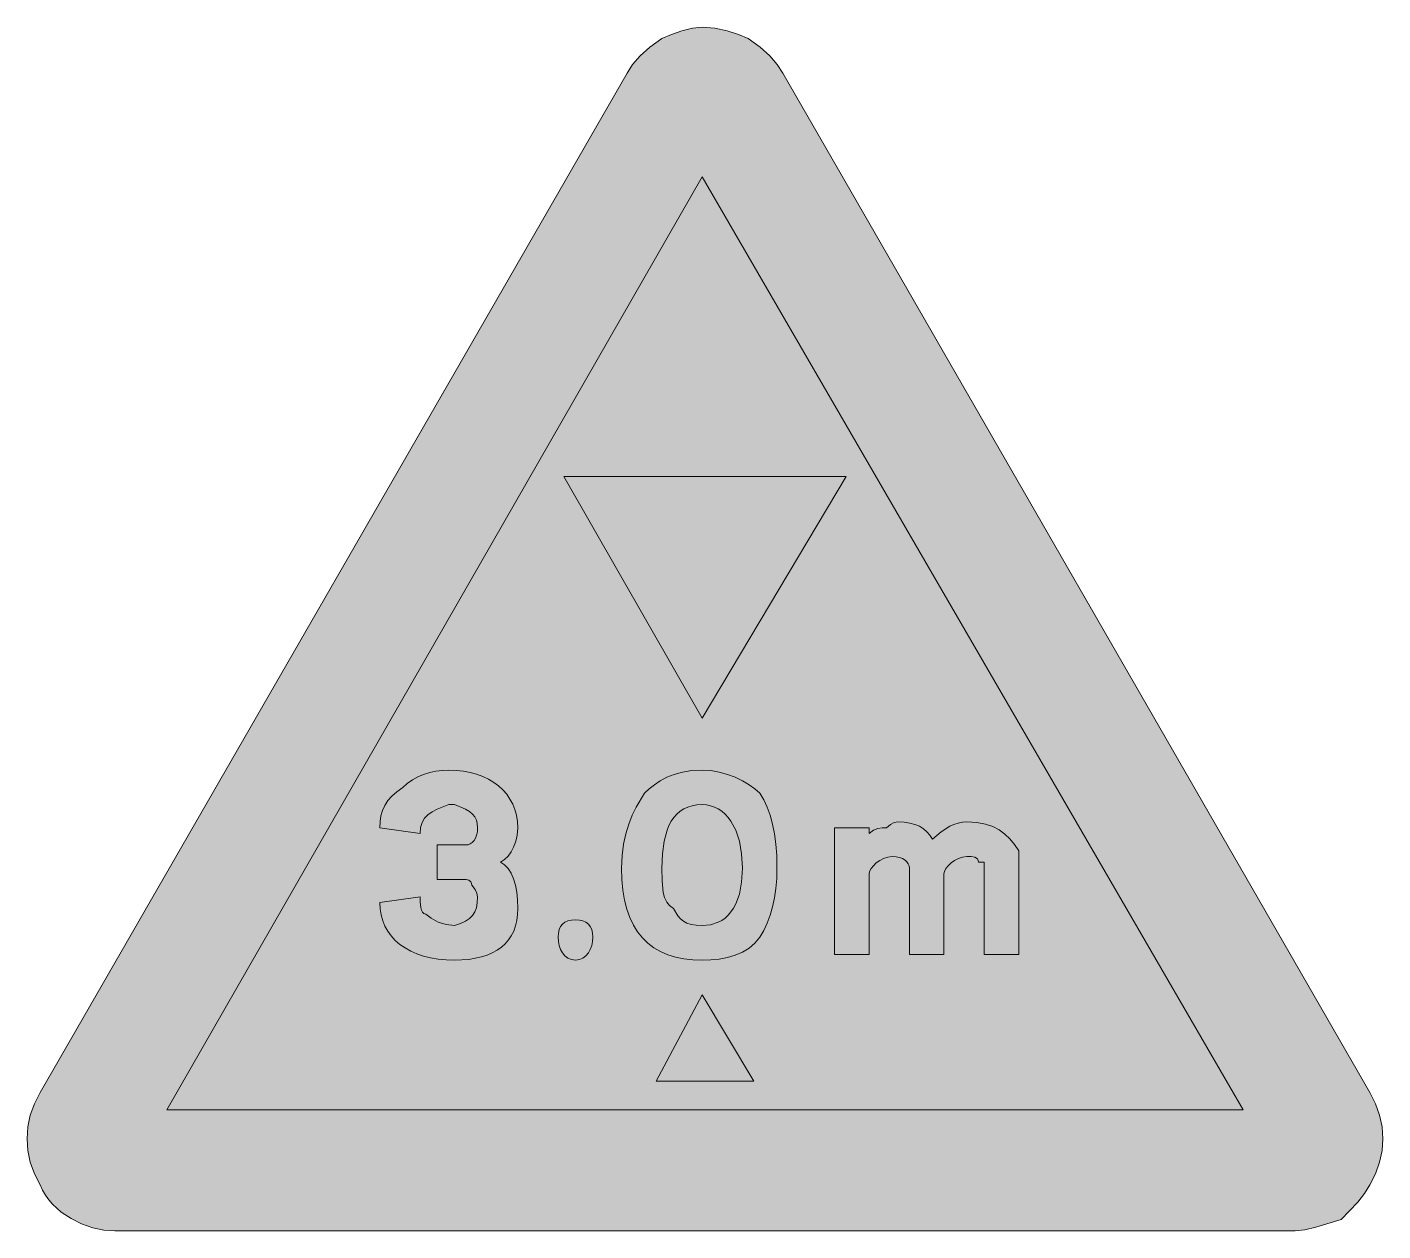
# Model space of a CAD drawing. Header units: metres. Extents: x 143 to 425, y 10 to 261.
import ezdxf

# ---------------------------------------------------------------- set-up
doc = ezdxf.new("R2010")
doc.units = ezdxf.units.M
for name, color, linetype, true_color in [('FILL_BLACK_000000', 7, 'Continuous', 0x000000), ('FILL_RED_FF0000', 7, 'Continuous', 0xff0000), ('FILL_WHITE_FFFFFF', 7, 'Continuous', 0xffffff)]:
    doc.layers.add(name, color=color, linetype=linetype, true_color=true_color)

msp = doc.modelspace()

# ---------------------------------------------------------------- hatches: boundary and pattern name
at = {"layer": 'FILL_BLACK_000000', "true_color": 0x000000}
h = msp.add_hatch(color=7, dxfattribs=at)
h.dxf.hatch_style = 1
h.paths.add_polyline_path([(283.35, 116.64), (254.55, 167.04), (313.35, 167.04), (283.35, 116.64)])
h = msp.add_hatch(color=7, dxfattribs=at)
h.dxf.hatch_style = 1
h.paths.add_polyline_path([(229.99, 66.3), (228.32, 66.46), (226.75, 66.73), (225.26, 67.1), (223.88, 67.57), (222.6, 68.14), (221.42, 68.8), (220.35, 69.54), (219.39, 70.37), (218.55, 71.28), (217.83, 72.27), (217.24, 73.33), (216.77, 74.46), (216.43, 75.66), (216.22, 76.92), (216.15, 78.24), (224.55, 79.44), (224.57, 78.37), (224.7, 77.19), (224.84, 76.66), (225.06, 76.23), (225.35, 75.95), (225.75, 75.84), (226.86, 74.96), (228.3, 74.19), (229.97, 73.65), (231.75, 73.44), (232.99, 73.89), (234.02, 74.38), (234.85, 74.92), (235.5, 75.54), (235.98, 76.28), (236.31, 77.15), (236.49, 78.2), (236.55, 79.44), (236.4, 80.19), (236.04, 80.96), (235.35, 81.84), (235.3, 82.24), (235.16, 82.53), (234.75, 82.89), (234.15, 83.04), (228.15, 83.04), (228.15, 90.24), (234.15, 90.24), (234.6, 90.3), (235.03, 90.46), (235.44, 90.75), (235.8, 91.14), (236.11, 91.65), (236.34, 92.26), (236.5, 93), (236.55, 93.84), (236.49, 94.69), (236.31, 95.43), (235.98, 96.1), (235.5, 96.69), (234.85, 97.23), (234.02, 97.72), (231.75, 98.64), (230.55, 98.64), (228.09, 97.7), (227.07, 97.16), (226.2, 96.54), (225.5, 95.8), (224.98, 94.93), (224.66, 93.88), (224.55, 92.64), (216.15, 93.84), (216.21, 95.14), (216.39, 96.33), (216.72, 97.45), (217.2, 98.49), (217.85, 99.48), (218.68, 100.42), (219.71, 101.34), (220.95, 102.24), (221.9, 103.08), (222.96, 103.81), (224.09, 104.43), (225.3, 104.94), (226.56, 105.33), (227.87, 105.61), (229.2, 105.78), (230.55, 105.84), (232.1, 105.78), (233.58, 105.62), (235, 105.35), (236.34, 104.98), (237.61, 104.51), (238.8, 103.94), (239.9, 103.28), (240.9, 102.54), (241.81, 101.71), (242.61, 100.8), (243.3, 99.81), (243.88, 98.75), (244.34, 97.62), (244.68, 96.42), (244.88, 95.16), (244.95, 93.84), (244.89, 92.89), (244.72, 91.87), (244.44, 90.82), (244.05, 89.79), (243.54, 88.81), (242.92, 87.93), (242.19, 87.2), (241.35, 86.64), (242.19, 86.08), (242.92, 85.31), (243.54, 84.34), (244.05, 83.19), (244.44, 81.87), (244.72, 80.4), (244.89, 78.78), (244.95, 77.04), (244.89, 75.73), (244.73, 74.51), (244.45, 73.37), (244.07, 72.31), (243.58, 71.34), (242.99, 70.46), (242.29, 69.66), (241.5, 68.94), (240.61, 68.31), (239.62, 67.76), (238.53, 67.29), (237.36, 66.91), (234.73, 66.41), (231.75, 66.24), (229.99, 66.3)])
h = msp.add_hatch(color=7, dxfattribs=at)
h.dxf.hatch_style = 1
h.paths.add_polyline_path([(298.72, 81.16), (298.44, 79.2), (298.05, 77.34), (297.54, 75.6), (296.92, 73.96), (296.19, 72.45), (295.35, 71.04), (294.34, 69.8), (293.14, 68.77), (291.76, 67.94), (290.25, 67.29), (288.62, 66.81), (286.91, 66.48), (285.15, 66.3), (283.35, 66.24), (281.38, 66.31), (279.53, 66.52), (277.79, 66.88), (276.17, 67.38), (274.67, 68.03), (273.29, 68.83), (272.03, 69.79), (270.9, 70.89), (269.89, 72.15), (269.02, 73.56), (268.27, 75.14), (267.66, 76.87), (267.17, 78.77), (266.83, 80.83), (266.62, 83.05), (266.55, 85.44), (266.66, 88.03), (266.96, 90.41), (267.44, 92.59), (268.05, 94.59), (268.78, 96.42), (269.59, 98.1), (271.35, 101.04), (272.31, 101.94), (273.39, 102.8), (274.62, 103.61), (276, 104.34), (277.55, 104.95), (279.28, 105.43), (281.21, 105.73), (283.35, 105.84), (285.15, 105.73), (286.91, 105.43), (288.62, 104.95), (290.25, 104.34), (291.76, 103.61), (293.14, 102.8), (294.34, 101.94), (295.35, 101.04), (296.19, 99.63), (296.92, 98.1), (297.54, 96.42), (298.05, 94.59), (298.44, 92.59), (298.72, 90.41), (298.89, 88.03), (298.95, 85.44), (298.89, 83.25), (298.72, 81.16)])
h.paths.add_polyline_path([(291.11, 91.05), (290.36, 93.31), (289.35, 95.19), (288.76, 95.98), (288.12, 96.68), (287.43, 97.27), (286.69, 97.76), (285.91, 98.14), (285.09, 98.42), (284.24, 98.58), (283.35, 98.64), (282.27, 98.58), (281.27, 98.42), (280.35, 98.14), (279.51, 97.76), (278.74, 97.27), (278.06, 96.68), (277.44, 95.98), (276.9, 95.19), (276.43, 94.3), (276.03, 93.31), (275.42, 91.05), (275.06, 88.42), (274.95, 85.44), (274.99, 82.78), (275.25, 80.34), (275.54, 79.28), (275.96, 78.35), (276.56, 77.6), (277.35, 77.04), (278.29, 75.46), (278.83, 74.85), (279.45, 74.34), (280.19, 73.95), (281.06, 73.66), (282.11, 73.5), (283.35, 73.44), (285.09, 73.61), (286.69, 74.13), (287.43, 74.53), (288.12, 75.02), (288.76, 75.61), (289.35, 76.29), (289.88, 77.07), (290.36, 77.95), (291.11, 80.02), (291.59, 82.51), (291.75, 85.44), (291.59, 88.42), (291.11, 91.05)], flags=16)
h = msp.add_hatch(color=7, dxfattribs=at)
h.dxf.hatch_style = 1
h.paths.add_polyline_path([(337.65, 87.73), (336.79, 87.45), (335.98, 87.02), (335.25, 86.49), (334.64, 85.91), (334.16, 85.31), (333.86, 84.74), (333.75, 84.24), (333.75, 67.44), (326.55, 67.44), (326.55, 85.44), (326.49, 85.89), (326.32, 86.32), (326.04, 86.73), (325.65, 87.09), (325.14, 87.4), (324.52, 87.63), (323.79, 87.79), (322.95, 87.84), (322.05, 87.73), (321.19, 87.45), (320.38, 87.02), (319.65, 86.49), (319.04, 85.91), (318.56, 85.31), (318.26, 84.74), (318.15, 84.24), (318.15, 67.44), (310.95, 67.44), (310.95, 93.84), (318.15, 93.84), (318.15, 92.64), (319.05, 93.33), (319.95, 93.69), (320.85, 93.82), (321.75, 93.84), (322.63, 94.53), (323.4, 94.89), (324.15, 95.04), (325.44, 94.98), (326.62, 94.81), (327.69, 94.53), (328.65, 94.14), (329.49, 93.63), (330.22, 93.01), (330.84, 92.28), (331.35, 91.44), (333.15, 93.01), (334.95, 94.14), (335.85, 94.53), (336.75, 94.81), (337.65, 94.98), (338.55, 95.04), (340.64, 94.93), (342.43, 94.61), (343.97, 94.09), (345.3, 93.39), (346.46, 92.52), (347.49, 91.5), (348.44, 90.33), (349.35, 89.04), (349.35, 87.84), (349.35, 86.64), (349.35, 67.44), (342.15, 67.44), (342.15, 85.44), (342.15, 86.64), (340.95, 86.64), (340.9, 87.04), (340.74, 87.33), (340.2, 87.69), (339.43, 87.82), (338.55, 87.84), (337.65, 87.73)])
h = msp.add_hatch(color=7, dxfattribs=at)
h.dxf.hatch_style = 1
h.paths.add_polyline_path([(260.49, 70.14), (260.33, 69.28), (260.04, 68.47), (259.65, 67.74), (259.14, 67.13), (258.52, 66.65), (257.79, 66.35), (256.95, 66.24), (256.11, 66.35), (255.37, 66.65), (254.76, 67.13), (254.25, 67.74), (253.86, 68.47), (253.57, 69.28), (253.41, 70.14), (253.35, 71.04), (253.41, 71.88), (253.57, 72.61), (253.86, 73.23), (254.25, 73.74), (254.76, 74.13), (255.37, 74.41), (256.11, 74.58), (256.95, 74.64), (257.79, 74.58), (258.52, 74.41), (259.14, 74.13), (259.65, 73.74), (260.04, 73.23), (260.33, 72.61), (260.49, 71.88), (260.55, 71.04), (260.49, 70.14)])
h = msp.add_hatch(color=7, dxfattribs=at)
h.dxf.hatch_style = 1
h.paths.add_polyline_path([(283.35, 59.04), (294.15, 41.04), (273.75, 41.04), (283.35, 59.04)])
at = {"layer": 'FILL_RED_FF0000', "true_color": 0xff0000}
h = msp.add_hatch(color=7, dxfattribs=at)
h.dxf.hatch_style = 1
h.paths.add_polyline_path([(267.75, 251.04), (268.87, 252.84), (270.45, 254.64), (272.47, 256.44), (274.95, 258.24), (276.94, 259.12), (279.15, 259.89), (281.36, 260.43), (283.35, 260.64), (286.03, 260.43), (288.6, 259.89), (290.94, 259.12), (292.95, 258.24), (295.42, 256.44), (297.45, 254.64), (299.02, 252.84), (300.15, 251.04), (422.55, 38.64), (423.73, 36.34), (424.57, 33.95), (425.08, 31.51), (425.25, 29.04), (425.08, 26.57), (424.57, 24.13), (423.73, 21.74), (422.55, 19.44), (421.44, 17.64), (420, 15.84), (416.55, 12.24), (411.3, 10.59), (408.96, 10.05), (406.95, 9.84), (160.95, 9.84), (158.66, 10.01), (156.32, 10.5), (154.01, 11.3), (151.8, 12.39), (149.76, 13.77), (147.96, 15.41), (147.17, 16.33), (146.46, 17.3), (145.85, 18.34), (145.35, 19.44), (144.17, 21.74), (143.32, 24.13), (142.82, 26.57), (142.65, 29.04), (142.82, 31.51), (143.32, 33.95), (144.17, 36.34), (145.35, 38.64), (267.75, 251.04)])
at = {"layer": 'FILL_WHITE_FFFFFF', "true_color": 0xffffff}
h = msp.add_hatch(color=7, dxfattribs=at)
h.dxf.hatch_style = 1
h.paths.add_polyline_path([(171.75, 35.04), (283.35, 229.44), (396.15, 35.04), (171.75, 35.04)])

# ---------------------------------------------------------------- linework, layer by layer
at = {"layer": 'FILL_BLACK_000000', "lineweight": 0, "true_color": 0x000000}
for points in [[(283.35, 116.64), (254.55, 167.04), (313.35, 167.04)], [(229.99, 66.3), (228.32, 66.46), (226.75, 66.73), (225.26, 67.1), (223.88, 67.57), (222.6, 68.14), (221.42, 68.8), (220.35, 69.54), (219.39, 70.37), (218.55, 71.28), (217.83, 72.27), (217.24, 73.33), (216.77, 74.46), (216.43, 75.66), (216.22, 76.92), (216.15, 78.24), (224.55, 79.44), (224.57, 78.37), (224.7, 77.19), (224.84, 76.66), (225.06, 76.23), (225.35, 75.95), (225.75, 75.84), (226.86, 74.96), (228.3, 74.19), (229.97, 73.65), (231.75, 73.44), (232.99, 73.89), (234.02, 74.38), (234.85, 74.92), (235.5, 75.54), (235.98, 76.28), (236.31, 77.15), (236.49, 78.2), (236.55, 79.44), (236.4, 80.19), (236.04, 80.96), (235.35, 81.84), (235.3, 82.24), (235.16, 82.53), (234.75, 82.89), (234.15, 83.04), (228.15, 83.04), (228.15, 90.24), (234.15, 90.24), (234.6, 90.3), (235.03, 90.46), (235.44, 90.75), (235.8, 91.14), (236.11, 91.65), (236.34, 92.26), (236.5, 93), (236.55, 93.84), (236.49, 94.69), (236.31, 95.43), (235.98, 96.1), (235.5, 96.69), (234.85, 97.23), (234.02, 97.72), (231.75, 98.64), (230.55, 98.64), (228.09, 97.7), (227.07, 97.16), (226.2, 96.54), (225.5, 95.8), (224.98, 94.93), (224.66, 93.88), (224.55, 92.64), (216.15, 93.84), (216.21, 95.14), (216.39, 96.33), (216.72, 97.45), (217.2, 98.49), (217.85, 99.48), (218.68, 100.42), (219.71, 101.34), (220.95, 102.24), (221.9, 103.08), (222.96, 103.81), (224.09, 104.43), (225.3, 104.94), (226.56, 105.33), (227.87, 105.61), (229.2, 105.78), (230.55, 105.84), (232.1, 105.78), (233.58, 105.62), (235, 105.35), (236.34, 104.98), (237.61, 104.51), (238.8, 103.94), (239.9, 103.28), (240.9, 102.54), (241.81, 101.71), (242.61, 100.8), (243.3, 99.81), (243.88, 98.75), (244.34, 97.62), (244.68, 96.42), (244.88, 95.16), (244.95, 93.84), (244.89, 92.89), (244.72, 91.87), (244.44, 90.82), (244.05, 89.79), (243.54, 88.81), (242.92, 87.93), (242.19, 87.2), (241.35, 86.64), (242.19, 86.08), (242.92, 85.31), (243.54, 84.34), (244.05, 83.19), (244.44, 81.87), (244.72, 80.4), (244.89, 78.78), (244.95, 77.04), (244.89, 75.73), (244.73, 74.51), (244.45, 73.37), (244.07, 72.31), (243.58, 71.34), (242.99, 70.46), (242.29, 69.66), (241.5, 68.94), (240.61, 68.31), (239.62, 67.76), (238.53, 67.29), (237.36, 66.91), (234.73, 66.41), (231.75, 66.24)], [(298.72, 81.16), (298.44, 79.2), (298.05, 77.34), (297.54, 75.6), (296.92, 73.96), (296.19, 72.45), (295.35, 71.04), (294.34, 69.8), (293.14, 68.77), (291.76, 67.94), (290.25, 67.29), (288.62, 66.81), (286.91, 66.48), (285.15, 66.3), (283.35, 66.24), (281.38, 66.31), (279.53, 66.52), (277.79, 66.88), (276.17, 67.38), (274.67, 68.03), (273.29, 68.83), (272.03, 69.79), (270.9, 70.89), (269.89, 72.15), (269.02, 73.56), (268.27, 75.14), (267.66, 76.87), (267.17, 78.77), (266.83, 80.83), (266.62, 83.05), (266.55, 85.44), (266.66, 88.03), (266.96, 90.41), (267.44, 92.59), (268.05, 94.59), (268.78, 96.42), (269.59, 98.1), (271.35, 101.04), (272.31, 101.94), (273.39, 102.8), (274.62, 103.61), (276, 104.34), (277.55, 104.95), (279.28, 105.43), (281.21, 105.73), (283.35, 105.84), (285.15, 105.73), (286.91, 105.43), (288.62, 104.95), (290.25, 104.34), (291.76, 103.61), (293.14, 102.8), (294.34, 101.94), (295.35, 101.04), (296.19, 99.63), (296.92, 98.1), (297.54, 96.42), (298.05, 94.59), (298.44, 92.59), (298.72, 90.41), (298.89, 88.03), (298.95, 85.44), (298.89, 83.25)], [(291.11, 91.05), (290.36, 93.31), (289.35, 95.19), (288.76, 95.98), (288.12, 96.68), (287.43, 97.27), (286.69, 97.76), (285.91, 98.14), (285.09, 98.42), (284.24, 98.58), (283.35, 98.64), (282.27, 98.58), (281.27, 98.42), (280.35, 98.14), (279.51, 97.76), (278.74, 97.27), (278.06, 96.68), (277.44, 95.98), (276.9, 95.19), (276.43, 94.3), (276.03, 93.31), (275.42, 91.05), (275.06, 88.42), (274.95, 85.44), (274.99, 82.78), (275.25, 80.34), (275.54, 79.28), (275.96, 78.35), (276.56, 77.6), (277.35, 77.04), (278.29, 75.46), (278.83, 74.85), (279.45, 74.34), (280.19, 73.95), (281.06, 73.66), (282.11, 73.5), (283.35, 73.44), (285.09, 73.61), (286.69, 74.13), (287.43, 74.53), (288.12, 75.02), (288.76, 75.61), (289.35, 76.29), (289.88, 77.07), (290.36, 77.95), (291.11, 80.02), (291.59, 82.51), (291.75, 85.44), (291.59, 88.42)], [(337.65, 87.73), (336.79, 87.45), (335.98, 87.02), (335.25, 86.49), (334.64, 85.91), (334.16, 85.31), (333.86, 84.74), (333.75, 84.24), (333.75, 67.44), (326.55, 67.44), (326.55, 85.44), (326.49, 85.89), (326.32, 86.32), (326.04, 86.73), (325.65, 87.09), (325.14, 87.4), (324.52, 87.63), (323.79, 87.79), (322.95, 87.84), (322.05, 87.73), (321.19, 87.45), (320.38, 87.02), (319.65, 86.49), (319.04, 85.91), (318.56, 85.31), (318.26, 84.74), (318.15, 84.24), (318.15, 67.44), (310.95, 67.44), (310.95, 93.84), (318.15, 93.84), (318.15, 92.64), (319.05, 93.33), (319.95, 93.69), (320.85, 93.82), (321.75, 93.84), (322.63, 94.53), (323.4, 94.89), (324.15, 95.04), (325.44, 94.98), (326.62, 94.81), (327.69, 94.53), (328.65, 94.14), (329.49, 93.63), (330.22, 93.01), (330.84, 92.28), (331.35, 91.44), (333.15, 93.01), (334.95, 94.14), (335.85, 94.53), (336.75, 94.81), (337.65, 94.98), (338.55, 95.04), (340.64, 94.93), (342.43, 94.61), (343.97, 94.09), (345.3, 93.39), (346.46, 92.52), (347.49, 91.5), (348.44, 90.33), (349.35, 89.04), (349.35, 87.84), (349.35, 86.64), (349.35, 67.44), (342.15, 67.44), (342.15, 85.44), (342.15, 86.64), (340.95, 86.64), (340.9, 87.04), (340.74, 87.33), (340.2, 87.69), (339.43, 87.82), (338.55, 87.84)], [(260.49, 70.14), (260.33, 69.28), (260.04, 68.47), (259.65, 67.74), (259.14, 67.13), (258.52, 66.65), (257.79, 66.35), (256.95, 66.24), (256.11, 66.35), (255.37, 66.65), (254.76, 67.13), (254.25, 67.74), (253.86, 68.47), (253.57, 69.28), (253.41, 70.14), (253.35, 71.04), (253.41, 71.88), (253.57, 72.61), (253.86, 73.23), (254.25, 73.74), (254.76, 74.13), (255.37, 74.41), (256.11, 74.58), (256.95, 74.64), (257.79, 74.58), (258.52, 74.41), (259.14, 74.13), (259.65, 73.74), (260.04, 73.23), (260.33, 72.61), (260.49, 71.88), (260.55, 71.04)], [(283.35, 59.04), (294.15, 41.04), (273.75, 41.04)]]:
    msp.add_lwpolyline(points, close=True, dxfattribs=at)
at = {"layer": 'FILL_RED_FF0000', "lineweight": 0, "true_color": 0xff0000}
msp.add_lwpolyline([(267.75, 251.04), (268.87, 252.84), (270.45, 254.64), (272.47, 256.44), (274.95, 258.24), (276.94, 259.12), (279.15, 259.89), (281.36, 260.43), (283.35, 260.64), (286.03, 260.43), (288.6, 259.89), (290.94, 259.12), (292.95, 258.24), (295.42, 256.44), (297.45, 254.64), (299.02, 252.84), (300.15, 251.04), (422.55, 38.64), (423.73, 36.34), (424.57, 33.95), (425.08, 31.51), (425.25, 29.04), (425.08, 26.57), (424.57, 24.13), (423.73, 21.74), (422.55, 19.44), (421.44, 17.64), (420, 15.84), (416.55, 12.24), (411.3, 10.59), (408.96, 10.05), (406.95, 9.84), (160.95, 9.84), (158.66, 10.01), (156.32, 10.5), (154.01, 11.3), (151.8, 12.39), (149.76, 13.77), (147.96, 15.41), (147.17, 16.33), (146.46, 17.3), (145.85, 18.34), (145.35, 19.44), (144.17, 21.74), (143.32, 24.13), (142.82, 26.57), (142.65, 29.04), (142.82, 31.51), (143.32, 33.95), (144.17, 36.34), (145.35, 38.64)], close=True, dxfattribs=at)
at = {"layer": 'FILL_WHITE_FFFFFF', "lineweight": 0, "true_color": 0xff0000}
msp.add_lwpolyline([(171.75, 35.04), (283.35, 229.44), (396.15, 35.04)], close=True, dxfattribs=at)

doc.saveas('drawing.dxf')
